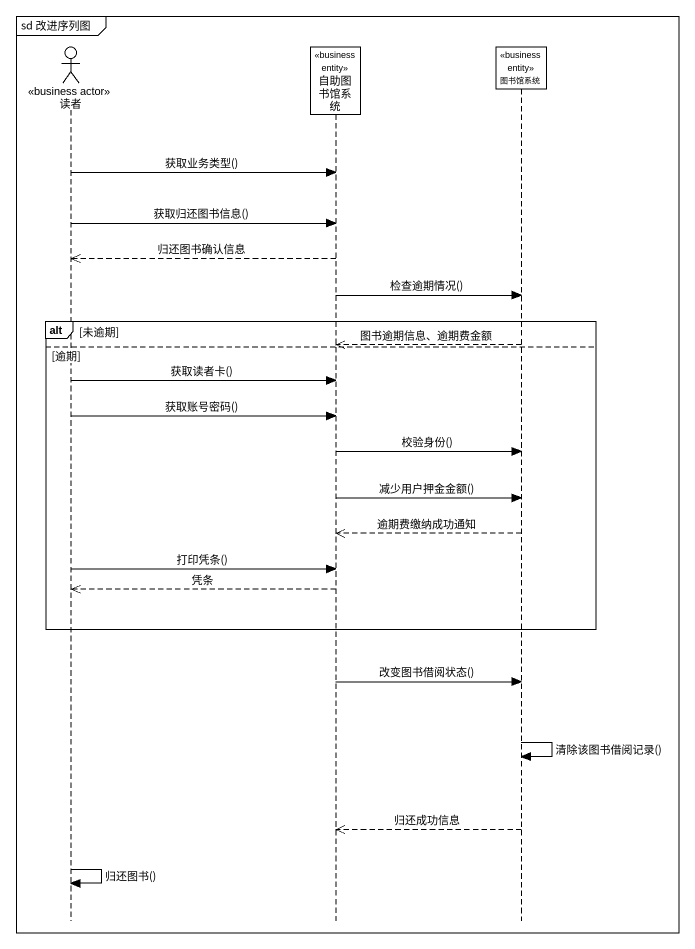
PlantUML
@startuml
mainframe sd 改进序列图
hide footbox
actor 读者 <<business actor>>
participant 自助图书馆系统 <<business entity>>
participant 图书馆系统 <<business entity>>

读者 -> 自助图书馆系统 : 获取业务类型()
读者 -> 自助图书馆系统 : 获取归还图书信息()
自助图书馆系统 -->> 读者 : 归还图书确认信息
自助图书馆系统 -> 图书馆系统 : 检查逾期情况()
alt 未逾期
  图书馆系统 -->> 自助图书馆系统 : 图书逾期信息、逾期费金额
else 逾期
  读者 -> 自助图书馆系统 : 获取读者卡()
  读者 -> 自助图书馆系统 : 获取账号密码()
  自助图书馆系统 -> 图书馆系统 : 校验身份()
  自助图书馆系统 -> 图书馆系统 : 减少用户押金金额()
  图书馆系统 -->> 自助图书馆系统 : 逾期费缴纳成功通知
  读者 -> 自助图书馆系统 : 打印凭条()
  自助图书馆系统 -->> 读者 : 凭条
end
自助图书馆系统 -> 图书馆系统 : 改变图书借阅状态()
图书馆系统 -> 图书馆系统 : 清除该图书借阅记录()
图书馆系统 -->> 自助图书馆系统 : 归还成功信息
读者 -> 读者 : 归还图书()
@enduml
